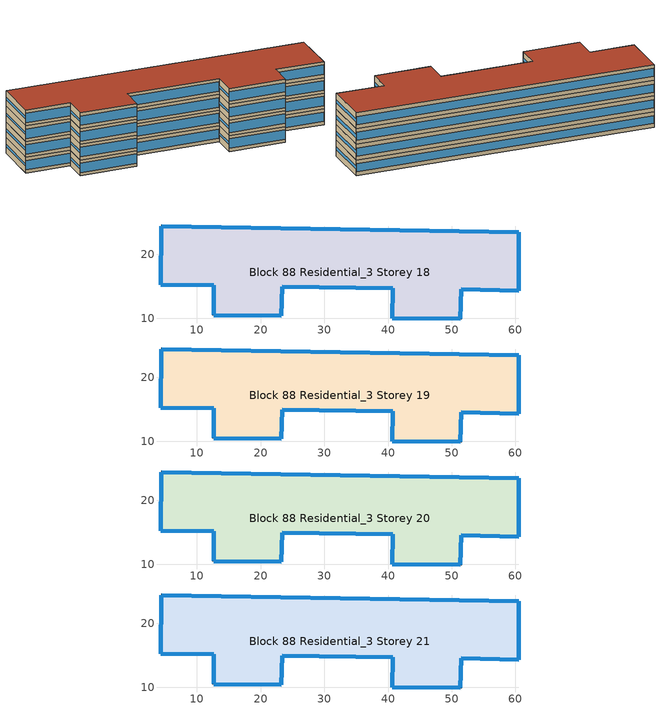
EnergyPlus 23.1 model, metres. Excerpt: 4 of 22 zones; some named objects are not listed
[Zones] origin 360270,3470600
Block 88 Residential_3 Storey 18
 floor outside (Project Floor): 60.54,23.49 60.51,14.29 51.48,14.52 51.32,9.87 40.67,10.01 40.73,14.67 23.42,14.9 23.26,10.36 12.61,10.5 12.67,15.15 4.3,15.26 4.42,24.47 z54
 wall outside (Project Wall): 12.61,10.5 23.26,10.36 23.42,14.9 40.73,14.67 40.67,10.01 51.32,9.87 51.48,14.52 60.51,14.29 60.54,23.49 4.42,24.47 4.3,15.26 12.67,15.15 12.61,10.5 z54:57
 window (Residential_south_window_construction): 12.61,10.5 23.26,10.36 / 23.43,14.9 40.72,14.67 / 40.67,10.01 51.31,9.87 / 51.48,14.52 60.51,14.29 / 4.3,15.26 12.67,15.15 z54.6:56.4
 window (Residential_east_window_construction): 23.26,10.36 23.42,14.9 / 51.32,9.87 51.48,14.52 / 60.51,14.3 60.54,23.49 z55.2:55.8
 window (Residential_west_window_construction): 40.73,14.67 40.67,10.01 / 4.42,24.46 4.3,15.27 / 12.67,15.15 12.61,10.5 z55.27:55.73
 window (Residential_north_window_construction): 60.51,23.49 4.45,24.46 z54.75:56.25
 roof outside (Project Ceiling): 60.51,14.29 60.54,23.49 4.42,24.47 4.3,15.26 12.67,15.15 12.61,10.5 23.26,10.36 23.42,14.9 40.73,14.67 40.67,10.01 51.32,9.87 51.48,14.52 z57
Block 88 Residential_3 Storey 19
 floor outside (Project Floor): 60.54,23.49 60.51,14.29 51.48,14.52 51.32,9.87 40.67,10.01 40.73,14.67 23.42,14.9 23.26,10.36 12.61,10.5 12.67,15.15 4.3,15.26 4.42,24.47 z57
 wall outside (Project Wall): 12.61,10.5 23.26,10.36 23.42,14.9 40.73,14.67 40.67,10.01 51.32,9.87 51.48,14.52 60.51,14.29 60.54,23.49 4.42,24.47 4.3,15.26 12.67,15.15 12.61,10.5 z57:60
 window (Residential_south_window_construction): 12.61,10.5 23.26,10.36 / 23.43,14.9 40.72,14.67 / 40.67,10.01 51.31,9.87 / 51.48,14.52 60.51,14.29 / 4.3,15.26 12.67,15.15 z57.6:59.4
 window (Residential_east_window_construction): 23.26,10.36 23.42,14.9 / 51.32,9.87 51.48,14.52 / 60.51,14.3 60.54,23.49 z58.2:58.8
 window (Residential_west_window_construction): 40.73,14.67 40.67,10.01 / 4.42,24.46 4.3,15.27 / 12.67,15.15 12.61,10.5 z58.27:58.73
 window (Residential_north_window_construction): 60.51,23.49 4.45,24.46 z57.75:59.25
 roof outside (Project Ceiling): 60.51,14.29 60.54,23.49 4.42,24.47 4.3,15.26 12.67,15.15 12.61,10.5 23.26,10.36 23.42,14.9 40.73,14.67 40.67,10.01 51.32,9.87 51.48,14.52 z60
Block 88 Residential_3 Storey 20
 floor outside (Project Floor): 60.54,23.49 60.51,14.29 51.48,14.52 51.32,9.87 40.67,10.01 40.73,14.67 23.42,14.9 23.26,10.36 12.61,10.5 12.67,15.15 4.3,15.26 4.42,24.47 z60
 wall outside (Project Wall): 12.61,10.5 23.26,10.36 23.42,14.9 40.73,14.67 40.67,10.01 51.32,9.87 51.48,14.52 60.51,14.29 60.54,23.49 4.42,24.47 4.3,15.26 12.67,15.15 12.61,10.5 z60:63
 window (Residential_south_window_construction): 12.61,10.5 23.26,10.36 / 23.43,14.9 40.72,14.67 / 40.67,10.01 51.31,9.87 / 51.48,14.52 60.51,14.29 / 4.3,15.26 12.67,15.15 z60.6:62.4
 window (Residential_east_window_construction): 23.26,10.36 23.42,14.9 / 51.32,9.87 51.48,14.52 / 60.51,14.3 60.54,23.49 z61.2:61.8
 window (Residential_west_window_construction): 40.73,14.67 40.67,10.01 / 4.42,24.46 4.3,15.27 / 12.67,15.15 12.61,10.5 z61.27:61.73
 window (Residential_north_window_construction): 60.51,23.49 4.45,24.46 z60.75:62.25
 roof outside (Project Ceiling): 60.51,14.29 60.54,23.49 4.42,24.47 4.3,15.26 12.67,15.15 12.61,10.5 23.26,10.36 23.42,14.9 40.73,14.67 40.67,10.01 51.32,9.87 51.48,14.52 z63
Block 88 Residential_3 Storey 21
 floor outside (Project Floor): 60.54,23.49 60.51,14.29 51.48,14.52 51.32,9.87 40.67,10.01 40.73,14.67 23.42,14.9 23.26,10.36 12.61,10.5 12.67,15.15 4.3,15.26 4.42,24.47 z63
 wall outside (Project Wall): 12.61,10.5 23.26,10.36 23.42,14.9 40.73,14.67 40.67,10.01 51.32,9.87 51.48,14.52 60.51,14.29 60.54,23.49 4.42,24.47 4.3,15.26 12.67,15.15 12.61,10.5 z63:66
 window (Residential_south_window_construction): 12.61,10.5 23.26,10.36 / 23.43,14.9 40.72,14.67 / 40.67,10.01 51.31,9.87 / 51.48,14.52 60.51,14.29 / 4.3,15.26 12.67,15.15 z63.6:65.4
 window (Residential_east_window_construction): 23.26,10.36 23.42,14.9 / 51.32,9.87 51.48,14.52 / 60.51,14.3 60.54,23.49 z64.2:64.8
 window (Residential_west_window_construction): 40.73,14.67 40.67,10.01 / 4.42,24.46 4.3,15.27 / 12.67,15.15 12.61,10.5 z64.28:64.72
 window (Residential_north_window_construction): 60.51,23.49 4.45,24.46 z63.75:65.25
 roof outside (Project Flat Roof): 60.51,14.29 60.54,23.49 4.42,24.47 4.3,15.26 12.67,15.15 12.61,10.5 23.26,10.36 23.42,14.9 40.73,14.67 40.67,10.01 51.32,9.87 51.48,14.52 z66
[Building]
Building_1: North Axis=0; Terrain=City; Loads Convergence Tolerance Value=0.04; Temperature Convergence Tolerance Value=0.4; Solar Distribution=FullExterior; Maximum Number of Warmup Days=25; Minimum Number of Warmup Days=6
[Site:Location]
CHN Design_Conditions: Latitude=30; Longitude=114; Time Zone=8; Elevation=12
[SIZINGPERIOD:DESIGNDAY] Day of Month=21; DryBulb Temperature Range Modifier Type=DefaultMultipliers; Humidity Condition Type=Wetbulb; Barometric Pressure=101181; Rain Indicator=No; Snow Indicator=No; Daylight Saving Time Indicator=No; Sky Clearness=0; Begin Environment Reset Mode=FullResetAtBeginEnvironment
Name | Month | Day Type | Maximum DryBulb Temperature | Daily DryBulb Temperature Range | Wetbulb or DewPoint at Maximum DryBulb | Wind Speed | Wind Direction | Solar Model Indicator | ASHRAE Clear Sky Optical Depth for Beam Irradiance taub | ASHRAE Clear Sky Optical Depth for Diffuse Irradiance taud
Ann Htg 99.6% Condns DB | 1 | WinterDesignDay | -10 | 0 | -4.8 | 1 | 340 | ASHRAEClearSky | 0 | 0
Ann Clg .4% Condns DB=>MWB | 7 | SummerDesignDay | 40 | 6.6 | 27.1 | 3.5 | 220 | ASHRAETau | 0.781 | 1.413
[MATERIAL]
DefaultMaterial: Roughness=Rough; Thickness=0.1; Conductivity=0.1; Density=1000; Specific Heat=1000; Thermal Absorptance=0.9; Solar Absorptance=0.7; Visible Absorptance=0.7
[WINDOWMATERIAL:SIMPLEGLAZINGSYSTEM] UFactor=1.5; Solar Heat Gain Coefficient=0.4; Visible Transmittance=0.6
Residential_east_window; Residential_south_window; Residential_west_window; Residential_north_window
[CONSTRUCTION]
Project Wall; Project Floor; Project Flat Roof; Project Ceiling: DefaultMaterial
Residential_east_window_construction: Residential_east_window
Residential_south_window_construction: Residential_south_window
Residential_west_window_construction: Residential_west_window
Residential_north_window_construction: Residential_north_window
[SPACE] Ceiling Height=autocalculate; Volume=autocalculate; Floor Area=autocalculate; Space Type=Residential
Name | Zone
Block 88 Residential_3 Storey 18_space | Block 88 Residential_3 Storey 18
Block 88 Residential_3 Storey 19_space | Block 88 Residential_3 Storey 19
Block 88 Residential_3 Storey 20_space | Block 88 Residential_3 Storey 20
Block 88 Residential_3 Storey 21_space | Block 88 Residential_3 Storey 21
[SPACELIST]
Residential: Block 88 Residential_3 Storey 0_space, Block 88 Residential_3 Storey 1_space, Block 88 Residential_3 Storey 2_space, Block 88 Residential_3 Storey 3_space, Block 88 Residential_3 Storey 4_space, Block 88 Residential_3 Storey 5_space, Block 88 Residential_3 Storey 6_space, Block 88 Residential_3 Storey 7_space, Block 88 Residential_3 Storey 8_space, Block 88 Residential_3 Storey 9_space, Block 88 Residential_3 Storey 10_space, Block 88 Residential_3 Storey 11_space, Block 88 Residential_3 Storey 12_space, Block 88 Residential_3 Storey 13_space, Block 88 Residential_3 Storey 14_space, Block 88 Residential_3 Storey 15_space, Block 88 Residential_3 Storey 16_space, Block 88 Residential_3 Storey 17_space, Block 88 Residential_3 Storey 18_space, Block 88 Residential_3 Storey 19_space, Block 88 Residential_3 Storey 20_space, Block 88 Residential_3 Storey 21_space
[ZONE] Type=1; Multiplier=1; Ceiling Height=autocalculate; Volume=autocalculate; Floor Area=autocalculate; Part of Total Floor Area=Yes
Block 88 Residential_3 Storey 18; Block 88 Residential_3 Storey 19; Block 88 Residential_3 Storey 20; Block 88 Residential_3 Storey 21
[PEOPLE]
People_for_residential: Zone or ZoneList or Space or SpaceList=Residential; Number of People Schedule=SeasonalSchedule_Schedule_residential_people; Number of People Calculation Method=People/Area; People per Floor Area=0.04; Fraction Radiant=0.3; Sensible Heat Fraction=autocalculate; Activity Level Schedule=SeasonalSchedule_Schedule_residential_activity; Carbon Dioxide Generation Rate=3.82e-08; Enable ASHRAE 55 Comfort Warnings=No; Mean Radiant Temperature Calculation Type=ZoneAveraged; Clothing Insulation Calculation Method=ClothingInsulationSchedule; Cold Stress Temperature Threshold=15.56; Heat Stress Temperature Threshold=30
[LIGHTS]
Light_for_residential: Zone or ZoneList or Space or SpaceList=Residential; Schedule=SeasonalSchedule_residential_lighting; Design Level Calculation Method=Watts/Area; Watts per Zone Floor Area=5; Return Air Fraction=0; Fraction Radiant=0.32; Fraction Visible=0.25; Fraction Replaceable=1; EndUse Subcategory=General; Return Air Fraction Calculated from Plenum Temperature=No; Return Air Fraction Function of Plenum Temperature Coefficient 1=0; Return Air Fraction Function of Plenum Temperature Coefficient 2=0
[ELECTRICEQUIPMENT]
Equipment_for_residential: Zone or ZoneList or Space or SpaceList=Residential; Schedule=SeasonalSchedule_Schedule_residential_equipment; Design Level Calculation Method=Watts/Area; Watts per Zone Floor Area=3.8; Fraction Latent=0; Fraction Radiant=0; Fraction Lost=0; EndUse Subcategory=Electric Equipment
[DAYLIGHTING:CONTROLS] Illuminance Setpoint at Reference Point 1=300
Name | Zone or Space | Glare Calculation Daylighting Reference Point | Daylighting Reference Point 1
Dlight_Block 88 Residential_3 Storey 18 | Block 88 Residential_3 Storey 18 | Rpoint_Block 88 Residential_3 Storey 18 | Rpoint_Block 88 Residential_3 Storey 18
Dlight_Block 88 Residential_3 Storey 19 | Block 88 Residential_3 Storey 19 | Rpoint_Block 88 Residential_3 Storey 19 | Rpoint_Block 88 Residential_3 Storey 19
Dlight_Block 88 Residential_3 Storey 20 | Block 88 Residential_3 Storey 20 | Rpoint_Block 88 Residential_3 Storey 20 | Rpoint_Block 88 Residential_3 Storey 20
Dlight_Block 88 Residential_3 Storey 21 | Block 88 Residential_3 Storey 21 | Rpoint_Block 88 Residential_3 Storey 21 | Rpoint_Block 88 Residential_3 Storey 21
[HVACTEMPLATE:ZONE:IDEALLOADSAIRSYSTEM] Template Thermostat=Thermostat_for_residential; Maximum Heating Supply Air Temperature=50; Minimum Cooling Supply Air Temperature=13; Maximum Heating Supply Air Humidity Ratio=0.0156; Minimum Cooling Supply Air Humidity Ratio=0.0077; Heating Limit=NoLimit; Cooling Limit=NoLimit; Dehumidification Control Type=ConstantSensibleHeatRatio; Cooling Sensible Heat Ratio=0.7; Dehumidification Setpoint=60; Humidification Control Type=None; Humidification Setpoint=30; Outdoor Air Method=DetailedSpecification; Outdoor Air Flow Rate per Person=0.00944; Outdoor Air Flow Rate per Zone Floor Area=0; Outdoor Air Flow Rate per Zone=0; Design Specification Outdoor Air Object=Ventilation_for_residential; Demand Controlled Ventilation Type=None; Outdoor Air Economizer Type=NoEconomizer; Heat Recovery Type=None; Sensible Heat Recovery Effectiveness=0.7; Latent Heat Recovery Effectiveness=0.65
Block 88 Residential_3 Storey 18; Block 88 Residential_3 Storey 19; Block 88 Residential_3 Storey 20; Block 88 Residential_3 Storey 21
[DESIGNSPECIFICATION:OUTDOORAIR]
Ventilation_for_residential: Outdoor Air Method=Flow/Person; Outdoor Air Flow per Person=0.00833333; Outdoor Air Flow per Zone Floor Area=0; Outdoor Air Flow per Zone=0; Outdoor Air Flow Air Changes per Hour=0
[SCHEDULE:DAY:HOURLY]
Schedule_residential_lighting_weekday_hourly; Schedule_residential_lighting_holiday_hourly: 0.1, 0.1, 0.1, 0.1, 0.1, 0.8, 0.5, 0, 0, 0, 0, 0, 0, 0, 0, 0, 0, 0, 1, 1, 1, 1, 0.1, 0.1
Schedule_residential_equipment_weekday_hourly: 0.2, 0.2, 0.2, 0.2, 0.2, 0.2, 0.8, 0.8, 0.6, 0.6, 0.8, 0.8, 0.8, 0.5, 0.5, 0.5, 0.6, 0.9, 0.9, 0.9, 0.9, 0.9, 0.2, 0.2
Schedule_residential_equipment_holiday_hourly: 0.2, 0.2, 0.2, 0.2, 0.2, 0.2, 0.75, 1, 0.5, 0.3, 0.5, 0.8, 0.5, 0.25, 0.25, 0.25, 0.25, 0.5, 0.9, 0.8, 0.75, 0.5, 0.2, 0.2
Schedule_residential_people_weekday_hourly: 1, 1, 1, 1, 1, 1, 0.5, 0.5, 0, 0, 0, 0, 0, 0, 0, 0, 0, 0, 0, 0, 0.5, 1, 1, 1
Schedule_residential_people_holiday_hourly: 0.5, 0.5, 0.5, 0.5, 0.5, 0.5, 0.5, 0.5, 0.5, 0.5, 0.5, 0.5, 0.5, 0.5, 0.5, 0.5, 0.5, 0.5, 0.5, 0.5, 0.5, 0.5, 0.5, 0.5
Schedule_residential_activity_weekday_hourly; Schedule_residential_activity_holiday_hourly: 108, 108, 108, 108, 108, 108, 108, 108, 108, 108, 108, 108, 108, 108, 108, 108, 108, 108, 108, 108, 108, 108, 108, 108
[SCHEDULE:WEEK:DAILY]
Schedule_residential_lighting_weekly: Schedule_residential_lighting_holiday_hourly, Schedule_residential_lighting_weekday_hourly, Schedule_residential_lighting_weekday_hourly, Schedule_residential_lighting_weekday_hourly, Schedule_residential_lighting_weekday_hourly, Schedule_residential_lighting_weekday_hourly, Schedule_residential_lighting_holiday_hourly, Schedule_residential_lighting_holiday_hourly, Schedule_residential_lighting_weekday_hourly, Schedule_residential_lighting_weekday_hourly, Schedule_residential_lighting_holiday_hourly, Schedule_residential_lighting_holiday_hourly
Schedule_residential_equipment_weekly: Schedule_residential_equipment_holiday_hourly, Schedule_residential_equipment_weekday_hourly, Schedule_residential_equipment_weekday_hourly, Schedule_residential_equipment_weekday_hourly, Schedule_residential_equipment_weekday_hourly, Schedule_residential_equipment_weekday_hourly, Schedule_residential_equipment_holiday_hourly, Schedule_residential_equipment_holiday_hourly, Schedule_residential_equipment_weekday_hourly, Schedule_residential_equipment_weekday_hourly, Schedule_residential_equipment_holiday_hourly, Schedule_residential_equipment_holiday_hourly
Schedule_residential_people_weekly: Schedule_residential_people_holiday_hourly, Schedule_residential_people_weekday_hourly, Schedule_residential_people_weekday_hourly, Schedule_residential_people_weekday_hourly, Schedule_residential_people_weekday_hourly, Schedule_residential_people_weekday_hourly, Schedule_residential_people_holiday_hourly, Schedule_residential_people_holiday_hourly, Schedule_residential_people_weekday_hourly, Schedule_residential_people_weekday_hourly, Schedule_residential_people_holiday_hourly, Schedule_residential_people_holiday_hourly
Schedule_residential_activity_weekly: Schedule_residential_activity_holiday_hourly, Schedule_residential_activity_weekday_hourly, Schedule_residential_activity_weekday_hourly, Schedule_residential_activity_weekday_hourly, Schedule_residential_activity_weekday_hourly, Schedule_residential_activity_weekday_hourly, Schedule_residential_activity_holiday_hourly, Schedule_residential_activity_holiday_hourly, Schedule_residential_activity_weekday_hourly, Schedule_residential_activity_weekday_hourly, Schedule_residential_activity_holiday_hourly, Schedule_residential_activity_holiday_hourly
[SCHEDULE:YEAR]
SeasonalSchedule_residential_lighting: Schedule_residential_lighting_weekly, 1, 1, 12, 31
SeasonalSchedule_Schedule_residential_equipment: Schedule_residential_equipment_weekly, 1, 1, 12, 31
SeasonalSchedule_Schedule_residential_people: Schedule_residential_people_weekly, 1, 1, 12, 31
SeasonalSchedule_Schedule_residential_activity: Schedule_residential_activity_weekly, 1, 1, 12, 31
